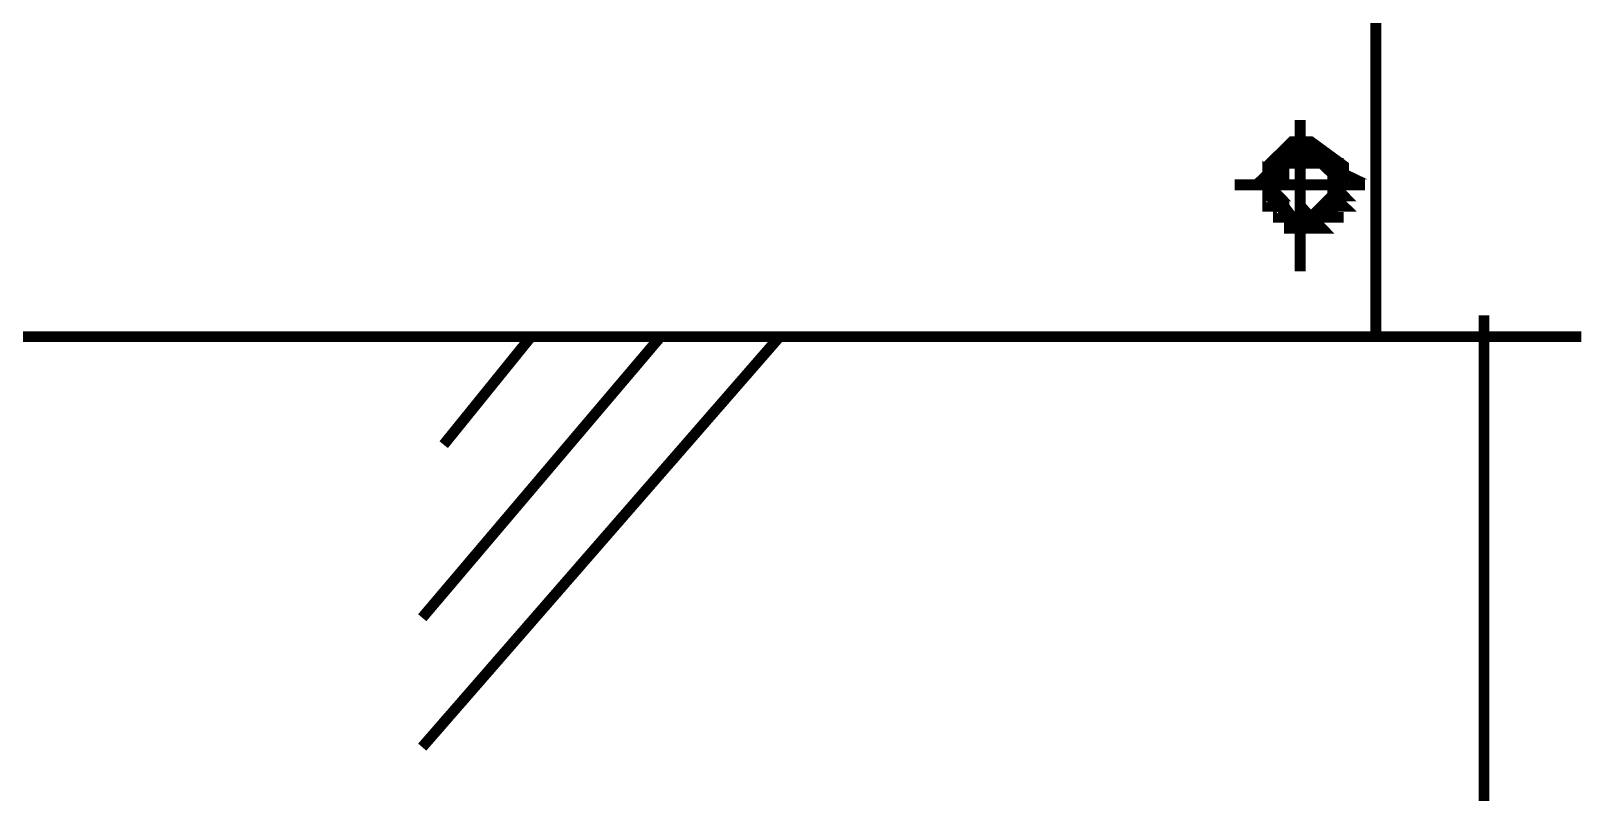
# Model space of a CAD drawing. Extents: x 219 to 1226, y 175 to 465.
# Drawn here: x 263.95 to 270.04, y 236.7 to 239.68 of the extents above; entities that cross this region are included whole.
import ezdxf

# ---------------------------------------------------------------- set-up
doc = ezdxf.new("R2010")
doc.units = 0
doc.header["$MEASUREMENT"] = 0
doc.layers.add('C00-00-00-BLACK', color=7, linetype='Continuous')

msp = doc.modelspace()

# ---------------------------------------------------------------- linework, layer by layer
at = {"layer": 'C00-00-00-BLACK', "const_width": 0.0423}
for points in [[(262.0091, 238.4866), (269.2188, 238.4866), (269.2188, 243.8286), (262.0091, 243.8286), (262.0091, 238.4866)], [(268.8371, 239.1656), (268.8371, 239.1246), (268.7958, 239.1246), (268.8371, 239.1656)], [(269.0921, 239.1246), (269.0921, 239.1566), (268.9637, 239.2506), (268.9225, 239.2506), (268.8907, 239.2506), (268.7958, 239.1566), (268.7958, 239.1246), (268.7958, 239.0826), (268.8907, 238.9546), (268.9225, 238.9546), (268.9637, 238.9546), (269.0921, 239.0826), (269.0921, 239.1246)], [(269.0921, 239.1246), (269.0921, 239.1566), (268.9637, 239.2506), (268.9225, 239.2506), (268.8907, 239.2506), (268.7958, 239.1566), (268.7958, 239.1246), (268.7958, 239.0826), (268.8907, 238.9546), (268.9225, 238.9546), (268.9637, 238.9546), (269.0921, 239.0826), (269.0921, 239.1246)], [(269.0921, 239.1246), (269.0921, 239.1566), (268.9637, 239.2506), (268.9225, 239.2506), (268.8907, 239.2506), (268.7958, 239.1566), (268.7958, 239.1246), (268.7958, 239.0826), (268.8907, 238.9546), (268.9225, 238.9546), (268.9637, 238.9546), (269.0921, 239.0826), (269.0921, 239.1246)], [(268.8798, 239.2086), (268.8798, 239.1656), (268.8371, 239.1656), (268.8798, 239.2086)], [(268.9225, 239.2086), (268.9651, 239.2086), (268.8798, 239.2086), (268.9225, 239.2086)], [(268.9651, 239.2086), (268.8798, 239.2086), (268.9651, 239.2086)], [(268.8798, 239.2086), (268.9651, 239.2086), (269.0068, 239.2086), (268.8798, 239.2086)], [(268.8798, 239.2086), (268.9225, 239.2086), (268.9651, 239.2086), (268.8798, 239.2086)], [(268.9225, 239.2086), (268.9651, 239.2086), (268.8798, 239.2086), (268.9225, 239.2086)], [(268.9225, 239.2086), (268.8798, 239.2086), (268.9225, 239.2086)], [(268.8798, 239.2086), (268.9225, 239.2086), (268.9651, 239.2086), (268.8798, 239.2086)], [(268.8798, 239.2086), (268.8798, 239.2086)], [(268.8798, 239.2086), (268.9225, 239.2086), (268.9651, 239.2086), (268.8798, 239.2086)], [(268.8798, 239.1656), (268.8798, 239.2086), (268.8798, 239.1656)], [(269.0495, 239.1246), (269.0921, 239.1246), (269.0068, 239.1656), (269.0495, 239.1246)], [(268.9225, 239.2086), (268.9225, 239.2086)], [(268.9651, 239.2086), (268.9225, 239.2086), (268.9651, 239.2086)], [(268.9225, 239.2086), (268.9651, 239.2086), (269.0068, 239.2086), (268.9225, 239.2086)], [(268.9651, 239.2086), (269.0068, 239.2086), (268.9225, 239.2086), (268.9651, 239.2086)], [(268.9651, 239.2086), (269.0068, 239.1656), (268.9651, 239.1656), (268.9651, 239.2086)], [(268.9651, 239.2086), (269.0068, 239.2086), (269.0068, 239.2086), (268.9651, 239.2086)], [(268.9651, 239.2086), (269.0068, 239.2086), (269.0068, 239.2086), (268.9651, 239.2086)], [(269.0068, 239.1656), (268.9651, 239.2086), (269.0068, 239.1656)], [(268.7958, 239.1246), (268.7958, 239.0816), (268.8371, 239.0816), (268.7958, 239.1246)], [(268.7958, 239.0816), (268.8371, 239.0816), (268.7958, 239.1246), (268.7958, 239.0816)], [(268.8798, 239.1656), (268.8371, 239.1656), (268.8798, 239.1656)], [(268.8371, 239.1656), (268.8798, 239.1656), (268.9225, 239.1656), (268.8371, 239.1656)], [(268.8371, 239.1656), (268.8371, 239.1656)], [(268.8371, 239.1656), (268.8798, 239.1656), (268.9225, 239.1656), (268.8371, 239.1656)], [(268.8371, 239.1656), (268.8798, 239.1656), (268.8798, 239.1656), (268.8371, 239.1656)], [(268.8371, 239.1656), (268.8798, 239.1656), (268.8798, 239.1656), (268.8371, 239.1656)], [(268.8371, 239.1656), (268.8798, 239.1656), (268.8798, 239.1656), (268.8371, 239.1656)], [(268.8371, 239.1656), (268.8798, 239.1656), (268.8798, 239.1656), (268.8371, 239.1656)], [(268.8371, 239.1246), (268.8371, 239.1656), (268.8371, 239.1246)], [(268.9651, 239.1656), (269.0068, 239.1656), (269.0495, 239.1656), (268.9651, 239.1656)], [(269.0068, 239.1656), (269.0495, 239.1656), (268.9651, 239.1656), (269.0068, 239.1656)], [(269.0495, 239.1246), (269.0068, 239.1656), (269.0495, 239.1656), (269.0495, 239.1246)], [(269.0068, 239.1656), (269.0495, 239.1656), (269.0495, 239.1656), (269.0068, 239.1656)], [(269.0068, 239.1656), (269.0495, 239.1656), (269.0495, 239.1656), (269.0068, 239.1656)], [(269.0068, 239.1656), (269.0495, 239.1656), (269.0495, 239.1656), (269.0068, 239.1656)], [(269.0068, 239.1656), (269.0495, 239.1656), (269.0495, 239.1656), (269.0068, 239.1656)], [(269.0068, 239.1656), (269.0495, 239.1656), (269.0921, 239.1656), (269.0068, 239.1656)], [(269.0495, 239.1656), (269.0921, 239.1656), (269.0068, 239.1656), (269.0495, 239.1656)], [(269.0495, 239.1246), (269.0495, 239.0816), (269.0921, 239.0816), (269.0495, 239.1246)], [(269.0495, 239.0816), (269.0921, 239.0816), (269.0495, 239.1246), (269.0495, 239.0816)], [(268.7958, 239.1246), (268.7958, 239.1246)], [(268.7958, 239.1246), (268.8371, 239.1246), (268.8798, 239.1246), (268.7958, 239.1246)], [(268.7958, 239.1246), (268.8371, 239.1246), (268.8371, 239.1246), (268.7958, 239.1246)], [(268.7958, 239.1246), (268.8371, 239.1246), (268.8371, 239.1246), (268.7958, 239.1246)], [(268.7958, 239.0816), (268.7958, 239.0386), (268.8371, 239.0386), (268.7958, 239.0816)], [(268.7958, 239.0386), (268.8371, 239.0386), (268.7958, 239.0816), (268.7958, 239.0386)], [(268.7958, 239.0816), (268.8371, 239.0816), (268.8371, 239.0816), (268.7958, 239.0816)], [(268.7958, 239.0816), (268.8371, 239.0816), (268.8371, 239.0816), (268.7958, 239.0816)], [(268.7958, 239.0816), (268.8371, 239.0816), (268.8371, 239.0816), (268.7958, 239.0816)], [(268.7958, 239.0816), (268.8371, 239.0816), (268.8371, 239.0816), (268.7958, 239.0816)], [(268.7958, 239.0816), (268.8371, 239.0816), (268.8371, 239.0816), (268.7958, 239.0816)], [(268.7958, 239.0816), (268.8371, 239.0816), (268.8371, 239.0816), (268.7958, 239.0816)], [(269.0495, 239.1246), (269.0921, 239.1246), (269.0921, 239.1246), (269.0495, 239.1246)], [(269.0495, 239.1246), (269.0921, 239.1246), (269.0921, 239.1246), (269.0495, 239.1246)], [(269.0495, 239.1246), (269.0921, 239.1246), (269.0921, 239.1246), (269.0495, 239.1246)], [(269.0495, 239.1246), (269.0921, 239.1246), (269.0921, 239.1246), (269.0495, 239.1246)], [(269.0495, 239.1246), (269.0921, 239.1246), (269.0921, 239.1246), (269.0495, 239.1246)], [(269.0495, 239.1246), (269.0921, 239.1246), (269.0921, 239.1246), (269.0495, 239.1246)], [(269.0495, 239.0816), (269.0495, 239.0386), (269.0921, 239.0386), (269.0495, 239.0816)], [(269.0495, 239.0386), (269.0921, 239.0386), (269.0495, 239.0816), (269.0495, 239.0386)], [(269.0495, 239.0816), (269.0921, 239.0816), (269.0921, 239.0816), (269.0495, 239.0816)], [(269.0495, 239.0816), (269.0921, 239.0816), (269.0921, 239.0816), (269.0495, 239.0816)], [(269.0495, 239.0816), (269.0921, 239.0816), (269.0921, 239.0816), (269.0495, 239.0816)], [(269.0495, 239.0816), (269.0921, 239.0816), (269.0921, 239.0816), (269.0495, 239.0816)], [(268.7958, 239.0386), (268.7958, 238.9976), (268.8371, 238.9976), (268.7958, 239.0386)], [(268.7958, 238.9976), (268.8371, 238.9976), (268.7958, 239.0386), (268.7958, 238.9976)], [(268.7958, 239.0386), (268.8371, 239.0386), (268.8371, 239.0386), (268.7958, 239.0386)], [(268.7958, 239.0386), (268.8371, 239.0386), (268.8371, 239.0386), (268.7958, 239.0386)], [(268.7958, 239.0386), (268.8371, 239.0386), (268.8371, 239.0386), (268.7958, 239.0386)], [(268.7958, 239.0386), (268.8371, 239.0386), (268.8371, 239.0386), (268.7958, 239.0386)], [(268.7958, 239.0386), (268.8371, 239.0386), (268.8371, 239.0386), (268.7958, 239.0386)], [(268.7958, 239.0386), (268.8371, 239.0386), (268.8371, 239.0386), (268.7958, 239.0386)], [(268.8371, 238.9976), (268.8371, 238.9546), (268.8798, 238.9546), (268.8371, 238.9976)], [(268.8371, 238.9546), (268.8798, 238.9546), (268.8371, 238.9976), (268.8371, 238.9546)], [(269.0495, 238.9976), (269.0495, 238.9546), (269.0068, 238.9546), (269.0495, 238.9976)], [(269.0495, 239.0386), (269.0495, 238.9976), (269.0921, 238.9976), (269.0495, 239.0386)], [(269.0495, 238.9976), (269.0921, 238.9976), (269.0495, 239.0386), (269.0495, 238.9976)], [(269.0495, 239.0386), (269.0921, 239.0386), (269.0921, 239.0386), (269.0495, 239.0386)], [(269.0495, 239.0386), (269.0921, 239.0386), (269.0921, 239.0386), (269.0495, 239.0386)], [(268.7958, 238.9976), (268.8371, 238.9976), (268.8371, 238.9976), (268.7958, 238.9976)], [(268.7958, 238.9976), (268.8371, 238.9976), (268.8371, 238.9976), (268.7958, 238.9976)], [(268.7958, 238.9976), (268.8371, 238.9976), (268.8798, 238.9976), (268.7958, 238.9976)], [(268.8371, 238.9976), (268.8798, 238.9976), (268.7958, 238.9976), (268.8371, 238.9976)], [(268.8371, 238.9976), (268.7958, 238.9976), (268.8371, 238.9976)], [(268.7958, 238.9976), (268.8371, 238.9976), (268.8798, 238.9976), (268.7958, 238.9976)], [(268.8371, 238.9546), (268.8798, 238.9546), (268.8798, 238.9546), (268.8371, 238.9546)], [(268.8371, 238.9546), (268.8798, 238.9546), (268.8798, 238.9546), (268.8371, 238.9546)], [(268.8371, 238.9546), (268.8798, 238.9546), (268.9225, 238.9546), (268.8371, 238.9546)], [(268.8798, 238.9546), (268.9225, 238.9546), (268.8371, 238.9546), (268.8798, 238.9546)], [(268.8798, 238.9546), (268.8371, 238.9546), (268.8798, 238.9546)], [(268.8371, 238.9546), (268.8798, 238.9546), (268.9225, 238.9546), (268.8371, 238.9546)], [(268.8371, 238.9546), (268.8798, 238.9546), (268.9225, 238.9546), (268.8371, 238.9546)], [(268.8798, 238.9546), (268.9225, 238.9546), (268.8371, 238.9546), (268.8798, 238.9546)], [(268.8798, 238.9546), (268.9225, 238.9116), (268.8798, 238.9116), (268.8798, 238.9546)], [(268.9225, 238.9116), (268.8798, 238.9546), (268.9225, 238.9116)], [(268.9651, 238.9546), (268.9651, 238.9116), (269.0068, 238.9116), (268.9651, 238.9546)], [(268.9651, 238.9116), (269.0068, 238.9116), (268.9651, 238.9546), (268.9651, 238.9116)], [(269.0068, 238.9546), (268.9651, 238.9546), (269.0068, 238.9546), (269.0068, 238.9546)], [(268.9651, 238.9546), (268.9651, 238.9546)], [(268.9651, 238.9546), (269.0068, 238.9546), (269.0495, 238.9546), (268.9651, 238.9546)], [(269.0068, 238.9546), (269.0068, 238.9546)], [(269.0068, 238.9546), (269.0495, 238.9546), (269.0921, 238.9546), (269.0068, 238.9546)], [(269.0068, 238.9546), (269.0495, 238.9546), (269.0495, 238.9546), (269.0068, 238.9546)], [(269.0068, 238.9546), (269.0495, 238.9546), (269.0495, 238.9546), (269.0068, 238.9546)], [(269.0068, 238.9546), (269.0495, 238.9546), (269.0495, 238.9546), (269.0068, 238.9546)], [(269.0068, 238.9546), (269.0495, 238.9546), (269.0495, 238.9546), (269.0068, 238.9546)], [(269.0068, 238.9546), (269.0068, 238.9546)], [(269.0495, 238.9976), (269.0921, 238.9976), (269.0921, 238.9976), (269.0495, 238.9976)], [(269.0495, 238.9976), (269.0921, 238.9976), (269.0921, 238.9976), (269.0495, 238.9976)], [(269.0495, 238.9976), (269.0921, 238.9976), (269.0921, 238.9976), (269.0495, 238.9976)], [(269.0495, 238.9976), (269.0921, 238.9976), (269.0921, 238.9976), (269.0495, 238.9976)], [(269.0495, 238.9976), (269.0921, 238.9976), (269.0921, 238.9976), (269.0495, 238.9976)], [(269.0495, 238.9976), (269.0921, 238.9976), (269.0921, 238.9976), (269.0495, 238.9976)], [(269.0495, 238.9546), (269.0495, 238.9976), (269.0495, 238.9546)], [(268.8798, 238.9116), (268.9225, 238.9116), (268.9651, 238.9116), (268.8798, 238.9116)], [(268.9225, 238.9116), (268.9651, 238.9116), (268.8798, 238.9116), (268.9225, 238.9116)], [(268.8798, 238.9116), (268.9225, 238.9116), (268.9651, 238.9116), (268.8798, 238.9116)], [(268.9225, 238.9116), (268.9651, 238.9116), (268.8798, 238.9116), (268.9225, 238.9116)], [(268.8798, 238.9116), (268.9651, 238.9116), (269.0068, 238.9116), (268.8798, 238.9116)], [(268.9651, 238.9116), (269.0068, 238.9116), (268.8798, 238.9116), (268.9651, 238.9116)], [(268.9651, 238.9116), (268.8798, 238.9116), (268.9225, 238.9116), (268.9651, 238.9116)], [(268.8798, 238.9116), (268.9225, 238.9116), (268.9651, 238.9116), (268.8798, 238.9116)], [(268.9651, 238.9116), (268.9225, 238.9116), (268.9651, 238.9116), (268.9651, 238.9116)], [(268.9225, 238.9116), (268.9651, 238.9116), (269.0068, 238.9116), (268.9225, 238.9116)], [(268.9651, 238.9116), (269.0068, 238.9116), (268.9225, 238.9116), (268.9651, 238.9116)], [(268.9225, 238.9116), (268.9651, 238.9116), (268.9651, 238.9116), (268.9225, 238.9116)], [(268.9651, 238.9116), (268.9651, 238.9116)]]:
    msp.add_lwpolyline(points, close=True, dxfattribs=at)
for points in [[(268.9225, 239.3356), (268.9225, 238.7426)], [(268.6663, 239.0816), (269.1761, 239.0816)], [(269.6418, 238.5706), (269.6418, 234.6736)], [(262.0091, 238.4866), (270.0235, 238.4866)], [(266.2078, 238.4866), (262.1357, 238.4866)], [(265.4857, 236.8786), (266.8845, 238.4866)], [(265.4857, 237.3856), (266.4188, 238.4866)], [(265.5697, 238.0636), (265.9115, 238.4866)], [(269.8954, 238.4866), (266.2078, 238.4866)], [(270.0235, 238.4866), (269.8954, 238.4866)]]:
    msp.add_lwpolyline(points, dxfattribs=at)
at = {"layer": 'C00-00-00-BLACK'}
for points in [[(268.8371, 239.1656), (268.8371, 239.1246), (268.7958, 239.1246), (268.8371, 239.1656)], [(268.8798, 239.2086), (268.8798, 239.1656), (268.8371, 239.1656), (268.8798, 239.2086)], [(268.8798, 239.1656), (268.8371, 239.1656), (268.8798, 239.1656)], [(268.8371, 239.1656), (268.8798, 239.1656), (268.9225, 239.1656), (268.8371, 239.1656)], [(268.8371, 239.1656), (268.8798, 239.1656), (268.9225, 239.1656), (268.8371, 239.1656)], [(268.8371, 239.1656), (268.8798, 239.1656), (268.8798, 239.1656), (268.8371, 239.1656)], [(268.8371, 239.1656), (268.8798, 239.1656), (268.8798, 239.1656), (268.8371, 239.1656)], [(268.8371, 239.1656), (268.8798, 239.1656), (268.8798, 239.1656), (268.8371, 239.1656)], [(268.8371, 239.1656), (268.8798, 239.1656), (268.8798, 239.1656), (268.8371, 239.1656)], [(268.8371, 239.1246), (268.8371, 239.1656), (268.8371, 239.1246)], [(268.9225, 239.2086), (268.9651, 239.2086), (268.8798, 239.2086), (268.9225, 239.2086)], [(268.9651, 239.2086), (268.8798, 239.2086), (268.9651, 239.2086)], [(268.8798, 239.2086), (268.9651, 239.2086), (269.0068, 239.2086), (268.8798, 239.2086)], [(268.8798, 239.2086), (268.9225, 239.2086), (268.9651, 239.2086), (268.8798, 239.2086)], [(268.9225, 239.2086), (268.9651, 239.2086), (268.8798, 239.2086), (268.9225, 239.2086)], [(268.9225, 239.2086), (268.8798, 239.2086), (268.9225, 239.2086)], [(268.8798, 239.2086), (268.9225, 239.2086), (268.9651, 239.2086), (268.8798, 239.2086)], [(268.8798, 239.2086), (268.9225, 239.2086), (268.9651, 239.2086), (268.8798, 239.2086)], [(268.8798, 239.1656), (268.8798, 239.2086), (268.8798, 239.1656)], [(268.9651, 239.2086), (268.9225, 239.2086), (268.9651, 239.2086)], [(268.9225, 239.2086), (268.9651, 239.2086), (269.0068, 239.2086), (268.9225, 239.2086)], [(268.9651, 239.2086), (269.0068, 239.2086), (268.9225, 239.2086), (268.9651, 239.2086)], [(268.9651, 239.2086), (269.0068, 239.2086), (269.0068, 239.2086), (268.9651, 239.2086)], [(268.9651, 239.2086), (269.0068, 239.2086), (269.0068, 239.2086), (268.9651, 239.2086)], [(269.0068, 239.1656), (268.9651, 239.2086), (269.0068, 239.1656)], [(268.9651, 239.2086), (269.0068, 239.1656), (268.9651, 239.1656), (268.9651, 239.2086)], [(268.9651, 239.1656), (269.0068, 239.1656), (269.0495, 239.1656), (268.9651, 239.1656)], [(269.0068, 239.1656), (269.0495, 239.1656), (268.9651, 239.1656), (269.0068, 239.1656)], [(269.0068, 239.1656), (269.0495, 239.1656), (269.0495, 239.1656), (269.0068, 239.1656)], [(269.0068, 239.1656), (269.0495, 239.1656), (269.0495, 239.1656), (269.0068, 239.1656)], [(269.0068, 239.1656), (269.0495, 239.1656), (269.0495, 239.1656), (269.0068, 239.1656)], [(269.0068, 239.1656), (269.0495, 239.1656), (269.0495, 239.1656), (269.0068, 239.1656)], [(269.0068, 239.1656), (269.0495, 239.1656), (269.0921, 239.1656), (269.0068, 239.1656)], [(269.0495, 239.1656), (269.0921, 239.1656), (269.0068, 239.1656), (269.0495, 239.1656)], [(269.0495, 239.1246), (269.0921, 239.1246), (269.0068, 239.1656), (269.0495, 239.1246)], [(269.0495, 239.1246), (269.0068, 239.1656), (269.0495, 239.1656), (269.0495, 239.1246)], [(268.7958, 239.1246), (268.8371, 239.1246), (268.8798, 239.1246), (268.7958, 239.1246)], [(268.7958, 239.1246), (268.8371, 239.1246), (268.8371, 239.1246), (268.7958, 239.1246)], [(268.7958, 239.1246), (268.8371, 239.1246), (268.8371, 239.1246), (268.7958, 239.1246)], [(268.7958, 239.1246), (268.7958, 239.0816), (268.8371, 239.0816), (268.7958, 239.1246)], [(268.7958, 239.0816), (268.8371, 239.0816), (268.7958, 239.1246), (268.7958, 239.0816)], [(269.0495, 239.1246), (269.0921, 239.1246), (269.0921, 239.1246), (269.0495, 239.1246)], [(269.0495, 239.1246), (269.0921, 239.1246), (269.0921, 239.1246), (269.0495, 239.1246)], [(269.0495, 239.1246), (269.0921, 239.1246), (269.0921, 239.1246), (269.0495, 239.1246)], [(269.0495, 239.1246), (269.0921, 239.1246), (269.0921, 239.1246), (269.0495, 239.1246)], [(269.0495, 239.1246), (269.0921, 239.1246), (269.0921, 239.1246), (269.0495, 239.1246)], [(269.0495, 239.1246), (269.0921, 239.1246), (269.0921, 239.1246), (269.0495, 239.1246)], [(269.0495, 239.1246), (269.0495, 239.0816), (269.0921, 239.0816), (269.0495, 239.1246)], [(269.0495, 239.0816), (269.0921, 239.0816), (269.0495, 239.1246), (269.0495, 239.0816)], [(268.7958, 239.0816), (268.8371, 239.0816), (268.8371, 239.0816), (268.7958, 239.0816)], [(268.7958, 239.0816), (268.8371, 239.0816), (268.8371, 239.0816), (268.7958, 239.0816)], [(268.7958, 239.0816), (268.8371, 239.0816), (268.8371, 239.0816), (268.7958, 239.0816)], [(268.7958, 239.0816), (268.8371, 239.0816), (268.8371, 239.0816), (268.7958, 239.0816)], [(268.7958, 239.0816), (268.8371, 239.0816), (268.8371, 239.0816), (268.7958, 239.0816)], [(268.7958, 239.0816), (268.8371, 239.0816), (268.8371, 239.0816), (268.7958, 239.0816)], [(268.7958, 239.0816), (268.7958, 239.0386), (268.8371, 239.0386), (268.7958, 239.0816)], [(268.7958, 239.0386), (268.8371, 239.0386), (268.7958, 239.0816), (268.7958, 239.0386)], [(268.7958, 239.0386), (268.8371, 239.0386), (268.8371, 239.0386), (268.7958, 239.0386)], [(268.7958, 239.0386), (268.8371, 239.0386), (268.8371, 239.0386), (268.7958, 239.0386)], [(268.7958, 239.0386), (268.8371, 239.0386), (268.8371, 239.0386), (268.7958, 239.0386)], [(268.7958, 239.0386), (268.8371, 239.0386), (268.8371, 239.0386), (268.7958, 239.0386)], [(268.7958, 239.0386), (268.8371, 239.0386), (268.8371, 239.0386), (268.7958, 239.0386)], [(268.7958, 239.0386), (268.8371, 239.0386), (268.8371, 239.0386), (268.7958, 239.0386)], [(268.7958, 239.0386), (268.7958, 238.9976), (268.8371, 238.9976), (268.7958, 239.0386)], [(268.7958, 238.9976), (268.8371, 238.9976), (268.7958, 239.0386), (268.7958, 238.9976)], [(269.0495, 239.0816), (269.0921, 239.0816), (269.0921, 239.0816), (269.0495, 239.0816)], [(269.0495, 239.0816), (269.0921, 239.0816), (269.0921, 239.0816), (269.0495, 239.0816)], [(269.0495, 239.0816), (269.0921, 239.0816), (269.0921, 239.0816), (269.0495, 239.0816)], [(269.0495, 239.0816), (269.0921, 239.0816), (269.0921, 239.0816), (269.0495, 239.0816)], [(269.0495, 239.0816), (269.0495, 239.0386), (269.0921, 239.0386), (269.0495, 239.0816)], [(269.0495, 239.0386), (269.0921, 239.0386), (269.0495, 239.0816), (269.0495, 239.0386)], [(269.0495, 239.0386), (269.0921, 239.0386), (269.0921, 239.0386), (269.0495, 239.0386)], [(269.0495, 239.0386), (269.0921, 239.0386), (269.0921, 239.0386), (269.0495, 239.0386)], [(269.0495, 239.0386), (269.0495, 238.9976), (269.0921, 238.9976), (269.0495, 239.0386)], [(269.0495, 238.9976), (269.0921, 238.9976), (269.0495, 239.0386), (269.0495, 238.9976)], [(268.7958, 238.9976), (268.8371, 238.9976), (268.8371, 238.9976), (268.7958, 238.9976)], [(268.7958, 238.9976), (268.8371, 238.9976), (268.8371, 238.9976), (268.7958, 238.9976)], [(268.7958, 238.9976), (268.8371, 238.9976), (268.8798, 238.9976), (268.7958, 238.9976)], [(268.8371, 238.9976), (268.8798, 238.9976), (268.7958, 238.9976), (268.8371, 238.9976)], [(268.8371, 238.9976), (268.7958, 238.9976), (268.8371, 238.9976)], [(268.7958, 238.9976), (268.8371, 238.9976), (268.8798, 238.9976), (268.7958, 238.9976)], [(268.8371, 238.9976), (268.8371, 238.9546), (268.8798, 238.9546), (268.8371, 238.9976)], [(268.8371, 238.9546), (268.8798, 238.9546), (268.8371, 238.9976), (268.8371, 238.9546)], [(269.0495, 238.9976), (269.0495, 238.9546), (269.0068, 238.9546), (269.0495, 238.9976)], [(269.0495, 238.9976), (269.0921, 238.9976), (269.0921, 238.9976), (269.0495, 238.9976)], [(269.0495, 238.9976), (269.0921, 238.9976), (269.0921, 238.9976), (269.0495, 238.9976)], [(269.0495, 238.9976), (269.0921, 238.9976), (269.0921, 238.9976), (269.0495, 238.9976)], [(269.0495, 238.9976), (269.0921, 238.9976), (269.0921, 238.9976), (269.0495, 238.9976)], [(269.0495, 238.9976), (269.0921, 238.9976), (269.0921, 238.9976), (269.0495, 238.9976)], [(269.0495, 238.9976), (269.0921, 238.9976), (269.0921, 238.9976), (269.0495, 238.9976)], [(269.0495, 238.9546), (269.0495, 238.9976), (269.0495, 238.9546)], [(268.8371, 238.9546), (268.8798, 238.9546), (268.8798, 238.9546), (268.8371, 238.9546)], [(268.8371, 238.9546), (268.8798, 238.9546), (268.8798, 238.9546), (268.8371, 238.9546)], [(268.8371, 238.9546), (268.8798, 238.9546), (268.9225, 238.9546), (268.8371, 238.9546)], [(268.8798, 238.9546), (268.9225, 238.9546), (268.8371, 238.9546), (268.8798, 238.9546)], [(268.8798, 238.9546), (268.8371, 238.9546), (268.8798, 238.9546)], [(268.8371, 238.9546), (268.8798, 238.9546), (268.9225, 238.9546), (268.8371, 238.9546)], [(268.8371, 238.9546), (268.8798, 238.9546), (268.9225, 238.9546), (268.8371, 238.9546)], [(268.8798, 238.9546), (268.9225, 238.9546), (268.8371, 238.9546), (268.8798, 238.9546)], [(268.9225, 238.9116), (268.8798, 238.9546), (268.9225, 238.9116)], [(268.8798, 238.9546), (268.9225, 238.9116), (268.8798, 238.9116), (268.8798, 238.9546)], [(268.8798, 238.9116), (268.9225, 238.9116), (268.9651, 238.9116), (268.8798, 238.9116)], [(268.9225, 238.9116), (268.9651, 238.9116), (268.8798, 238.9116), (268.9225, 238.9116)], [(268.8798, 238.9116), (268.9225, 238.9116), (268.9651, 238.9116), (268.8798, 238.9116)], [(268.9225, 238.9116), (268.9651, 238.9116), (268.8798, 238.9116), (268.9225, 238.9116)], [(268.8798, 238.9116), (268.9651, 238.9116), (269.0068, 238.9116), (268.8798, 238.9116)], [(268.9651, 238.9116), (269.0068, 238.9116), (268.8798, 238.9116), (268.9651, 238.9116)], [(268.9651, 238.9116), (268.8798, 238.9116), (268.9225, 238.9116), (268.9651, 238.9116)], [(268.8798, 238.9116), (268.9225, 238.9116), (268.9651, 238.9116), (268.8798, 238.9116)], [(268.9651, 238.9116), (268.9225, 238.9116), (268.9651, 238.9116), (268.9651, 238.9116)], [(268.9225, 238.9116), (268.9651, 238.9116), (269.0068, 238.9116), (268.9225, 238.9116)], [(268.9651, 238.9116), (269.0068, 238.9116), (268.9225, 238.9116), (268.9651, 238.9116)], [(268.9225, 238.9116), (268.9651, 238.9116), (268.9651, 238.9116), (268.9225, 238.9116)], [(269.0068, 238.9546), (268.9651, 238.9546), (269.0068, 238.9546), (269.0068, 238.9546)], [(268.9651, 238.9546), (269.0068, 238.9546), (269.0495, 238.9546), (268.9651, 238.9546)], [(268.9651, 238.9546), (268.9651, 238.9116), (269.0068, 238.9116), (268.9651, 238.9546)], [(268.9651, 238.9116), (269.0068, 238.9116), (268.9651, 238.9546), (268.9651, 238.9116)], [(269.0068, 238.9546), (269.0495, 238.9546), (269.0921, 238.9546), (269.0068, 238.9546)], [(269.0068, 238.9546), (269.0495, 238.9546), (269.0495, 238.9546), (269.0068, 238.9546)], [(269.0068, 238.9546), (269.0495, 238.9546), (269.0495, 238.9546), (269.0068, 238.9546)], [(269.0068, 238.9546), (269.0495, 238.9546), (269.0495, 238.9546), (269.0068, 238.9546)], [(269.0068, 238.9546), (269.0495, 238.9546), (269.0495, 238.9546), (269.0068, 238.9546)]]:
    msp.add_lwpolyline(points, close=True, dxfattribs=at)

doc.saveas('drawing.dxf')
